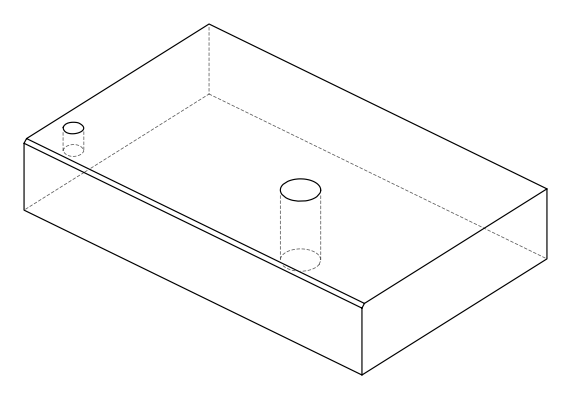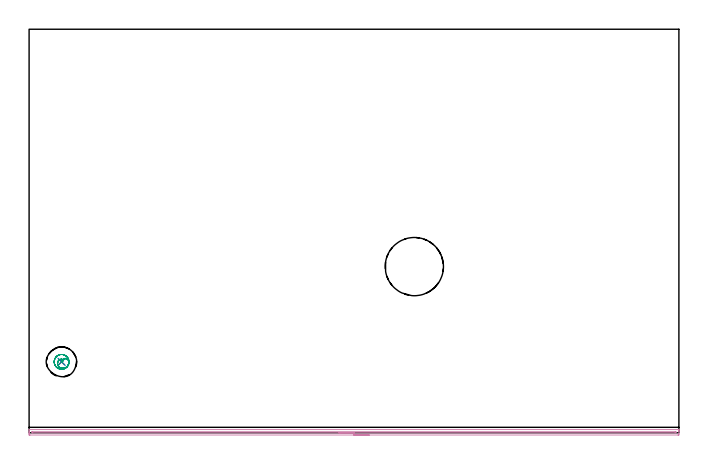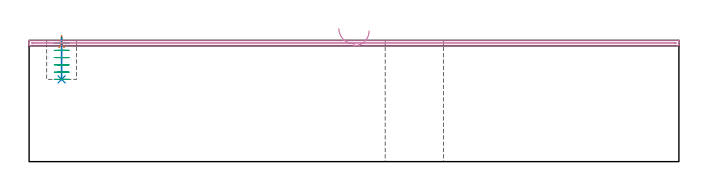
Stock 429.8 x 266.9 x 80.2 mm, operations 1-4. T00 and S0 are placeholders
(PLAN: 5 operations, 4 tool changes, 12 min)
(1 SPOT_DRILL | STEP1POCKET | NXT0321_9005460120000 | 0.05 min | 184 mm3)
(2 DRILL_BLIND_HOLE_INTO_CENTER | STEP1POCKET | NXT0301_128 | 0.11 min | 2604 mm3)
(3 MILL_ROUGH_BLIND_HOLE_CONTOUR | STEP1POCKET | NXT0201_013 | Spiral | 1.37 min | 5146 mm3)
(4 AREA_MILL | FG_CHAMFER_SURFACE | UGT0205_001 | 7.03 min | 2785 mm3)
(5 MILL_THROUGH_HOLE_FROM_SOLID_MATERIAL | STEP1HOLE | UGT0201_004 | Circular | 3.47 min | 93371 mm3)
(TOOL NXT0321_9005460120000 | NC Spot Drill, 142deg, 12mm, Carbide, Uncoated | D12 PA142 FL30 Z2)
(TOOL NXT0301_128 | Carbide Drill 12mm [861.1-1200-036A1-GP GC34] | D12 PA150 FL37.4 Z2)
(TOOL NXT0201_013 | ENDMILL 10mm | D10 FL30 Z4)
(TOOL UGT0205_001 | Chamfer Mill 20 x 3 x 45 deg. | D20 FL50 Z2)
(TOOL UGT0201_004 | End Mill 32 mm | D32 FL53 Z6)
(OP 1 SPOT_DRILL)
G17 G21 G94 G90
T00 M6
G54
G17 G0 G90 X21.5 Y46.9 S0 M3
G43 Z90.2 H0
G94 G81 G98 Z77.2 F250. R83.2
G80
M5
M2
(OP 2 DRILL_BLIND_HOLE_INTO_CENTER)
G17 G21 G94 G90
T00 M6
G54
G17 G0 G90 X21.5 Y46.9 S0 M3
G43 Z90.2 H1
G94 G81 G98 Z54.4 F250. R82.2
G80
M5
M2
(OP 3 MILL_ROUGH_BLIND_HOLE_CONTOUR)
G17 G21 G94 G90
T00 M6
G54
G17 G0 G90 X21.5 Y46.9 S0 M3
G43 Z90.2 H0
Z78.4
G94 G3 X21.555 Y48.64 R0.871 F250.
X19.055 Y47.054 R2.518
X21.739 Y42.622 R3.252
X26.361 Y46.286 R4.215
X22.114 Y51.761 R4.9
X26.361 Y46.286 R-4.9
X24.238 Y49.024 R2.45
X21.5 Y46.9 R2.45
G0 Z73.6
G3 X21.555 Y48.64 R0.871
X19.055 Y47.054 R2.518
X21.739 Y42.622 R3.252
X26.361 Y46.286 R4.215
X22.114 Y51.761 R4.9
X26.361 Y46.286 R-4.9
X24.238 Y49.024 R2.45
X21.5 Y46.9 R2.45
G0 Z68.8
G3 X21.555 Y48.64 R0.871
X19.055 Y47.054 R2.518
X21.739 Y42.622 R3.252
X26.361 Y46.286 R4.215
X22.114 Y51.761 R4.9
X26.361 Y46.286 R-4.9
X24.238 Y49.024 R2.45
X21.5 Y46.9 R2.45
G0 Z64.
G3 X21.555 Y48.64 R0.871
X19.055 Y47.054 R2.518
X21.739 Y42.622 R3.252
X26.361 Y46.286 R4.215
X22.114 Y51.761 R4.9
X26.361 Y46.286 R-4.9
X24.238 Y49.024 R2.45
X21.5 Y46.9 R2.45
G0 Z59.2
G3 X21.555 Y48.64 R0.871
X19.055 Y47.054 R2.518
X21.739 Y42.622 R3.252
X26.361 Y46.286 R4.215
X22.114 Y51.761 R4.9
X26.361 Y46.286 R-4.9
X24.238 Y49.024 R2.45
X21.5 Y46.9 R2.45
G0 Z54.4
G3 X21.555 Y48.64 R0.871
X19.055 Y47.054 R2.518
X21.739 Y42.622 R3.252
X26.361 Y46.286 R4.215
X22.114 Y51.761 R4.9
X26.361 Y46.286 R-4.9
X24.238 Y49.024 R2.45
X21.5 Y46.9 R2.45
G0 Z90.2
M5
M2
(OP 4 AREA_MILL)
G17 G21 G94 G90
T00 M6
G54
G17 G0 G90 X224.9 Y-1.5 S1061 M3
G43 Z90.2 H0
Z86.6
G94 G1 X224.862 Z85.728 F250.
X224.748 Z84.864
X224.559 Z84.012
X224.297 Z83.18
X223.963 Z82.374
X223.56 Z81.6
X223.092 Z80.864
X222.56 Z80.172
X221.971 Z79.529
X221.328 Z78.94
X220.636 Z78.408
X219.9 Z77.94
X219.126 Z77.537
X218.32 Z77.203
X217.488 Z76.941
X216.636 Z76.752
X215.772 Z76.638
X214.9 Z76.6
X0.611
X0.137 Y-1.494 Z76.602
X0.009 Y-1.49 Z76.604
X0. Y-1.025 Z77.069
Y-0.468 Z77.629
Y-0.142 Z77.955
Y0.416 Z78.512
Y0.742 Z78.836
Y1.749 Z79.849
X0.007 Y2.088 Z80.179
X0.009 Y2.097 Z80.188
X0.165 Y2.1 Z80.2
X429.635
X429.791 Y2.097 Z80.188
X429.793 Y2.088 Z80.179
X429.8 Y1.749 Z79.848
Y1.394 Z79.493
Y0.742 Z78.836
Y-0.468 Z77.629
X429.796 Y-1.025 Z77.069
X429.791 Y-1.49 Z76.605
X429.663 Y-1.494 Z76.602
X429.189 Y-1.5 Z76.6
X214.9
Y-0.086 Z78.014
X2.397 Y-0.085 Z78.015
X2.34
X2.015 Y-0.079 Z78.021
X2.01 Y0.026 Z78.126
X2.003 Y0.248 Z78.348
X2.007 Y0.593 Z78.693
X2.01 Y0.666 Z78.766
X2.016 Y0.68 Z78.78
X2.022 Y0.682 Z78.782
X2.071 Y0.684 Z78.784
X2.174 Y0.685 Z78.785
X2.378 Y0.686 Z78.786
X427.403 Y0.685 Z78.785
X427.46
X427.785 Y0.679 Z78.779
X427.79 Y0.574 Z78.674
X427.797 Y0.352 Z78.452
X427.79 Y0.104 Z78.204
X427.783 Y-0.079 Z78.021
X427.29 Y-0.086 Z78.014
X214.9
X214.028 Z78.052
X213.164 Z78.166
X212.312 Z78.355
X211.48 Z78.617
X210.674 Z78.951
X209.9 Z79.354
X209.164 Z79.823
X208.472 Z80.354
X207.829 Z80.943
X207.24 Z81.586
X206.708 Z82.278
X206.24 Z83.014
X205.837 Z83.788
X205.503 Z84.594
X205.241 Z85.426
X205.052 Z86.278
X204.938 Z87.143
X204.9 Z88.014
G0 Z90.2
M5
M2
